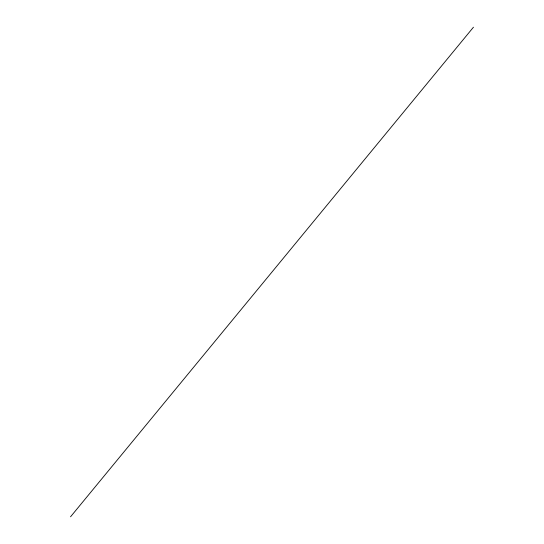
<?xml version="1.0" encoding="UTF-8"?>
<svg xmlns="http://www.w3.org/2000/svg" width="544" height="544" viewBox="0 0 544 544"><rect width="100%" height="100%" fill="white"/><g stroke="black" fill="none" stroke-linecap="round" stroke-linejoin="round"><path stroke-width="0.82" d="M70.543 516.8L473.457 27.2"/></g></svg>
